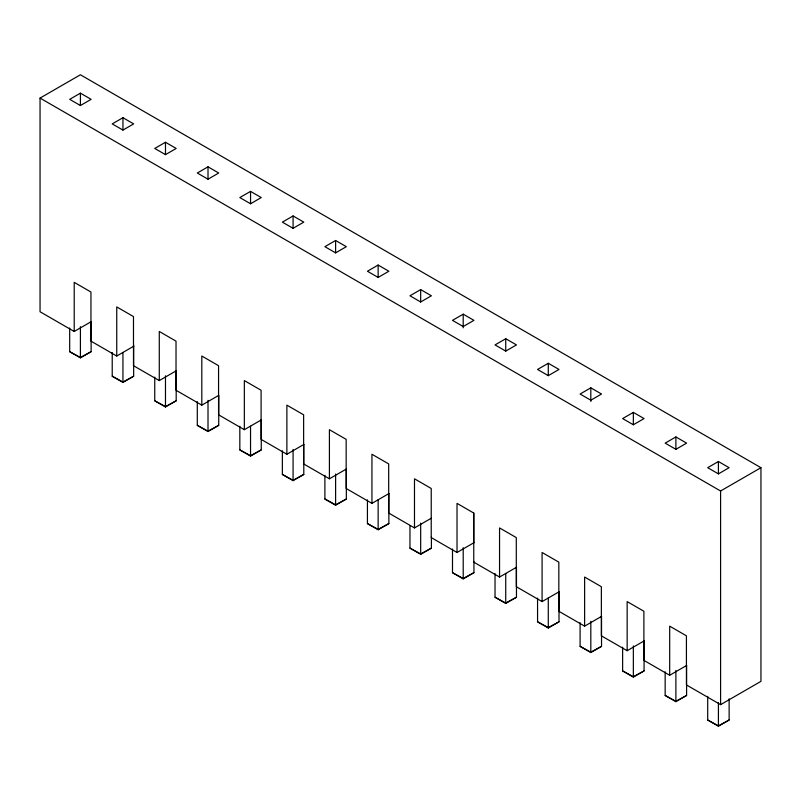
<?xml version="1.0" encoding="UTF-8"?>
<svg xmlns="http://www.w3.org/2000/svg" width="801" height="801" viewBox="0 0 801 801"><rect width="100%" height="100%" fill="white"/><g stroke="black" fill="none" stroke-linecap="round" stroke-linejoin="round"><path stroke-width="1.2" d="M473.761 542.818L473.761 513.04L457.021 503.368L457.021 552.48L474.012 542.667M91.204 321.662L74.213 331.474L40.05 311.749L40.05 98.082L80.41 74.783L760.95 467.694L760.95 681.361L720.59 704.66L686.427 684.935L686.427 635.824L669.686 626.152L669.686 675.263L686.677 665.451M80.41 93.156L69.687 99.344L80.41 105.532L91.124 99.344L80.41 93.156L80.41 105.552M122.943 117.707L112.22 123.895L122.943 130.082L133.657 123.895L122.943 117.707L122.943 130.112M165.477 142.268L154.753 148.455L165.477 154.643L176.19 148.455L165.477 142.268L165.477 154.673M208.01 166.818L197.296 173.006L208.01 179.194L218.723 173.006L208.01 166.818L208.01 179.224M250.543 191.379L239.829 197.567L250.543 203.754L261.256 197.567L250.543 191.379L250.543 203.784M293.076 215.94L282.363 222.127L293.076 228.315L303.789 222.127L293.076 215.94L293.076 228.335M69.687 327.979L69.687 351.679L80.41 357.867L91.124 351.679L91.124 321.742M74.213 331.474L74.213 282.353L90.954 292.025L90.954 341.136L116.746 356.024L133.737 346.222M335.609 240.49L324.896 246.678L335.609 252.866L346.332 246.678L335.609 240.49L335.609 252.896M112.22 352.53L112.22 376.24L122.943 382.427L133.657 376.24L133.657 345.051M116.746 356.024L116.746 306.913L133.487 316.585L133.487 365.697L159.279 380.585L176.27 370.773M378.142 265.051L367.429 271.239L378.142 277.426L388.865 271.239L378.142 265.051L378.142 277.456M154.753 377.091L154.753 400.79L165.477 406.978L176.19 400.79L176.19 370.853M159.279 380.585L159.279 331.474L176.02 341.136L176.02 390.257L201.812 405.146L218.803 395.334L218.723 425.351L208.01 431.539L197.296 425.351L197.296 401.641M420.675 289.602L409.962 295.789L420.675 301.977L431.399 295.789L420.675 289.602L420.675 302.007M201.812 405.146L201.812 356.024L218.563 365.697L218.563 414.808L244.345 429.696L261.336 419.884M463.208 314.162L452.495 320.35L463.208 326.538L473.932 320.35L463.208 314.162L463.208 327.809M239.829 426.202L239.829 449.902L250.543 456.089L261.256 449.902L261.256 419.964M244.345 429.696L244.345 380.585L261.096 390.257L261.096 439.369L286.878 454.257L303.869 444.445M505.741 338.723L495.028 344.911L505.741 351.098L516.465 344.911L505.741 338.723L505.741 351.118M282.363 450.763L282.363 474.462L293.076 480.65L303.789 474.462L303.789 444.525M286.878 454.257L286.878 405.146L303.629 414.808L303.629 463.919L329.411 478.808L346.402 469.006M548.284 363.274L537.561 369.461L548.284 375.649L558.998 369.461L548.284 363.274L548.284 375.679M324.896 475.313L324.896 499.023L335.609 505.211L346.332 499.023L346.332 469.076M329.411 478.808L329.411 429.696L346.162 439.369L346.162 488.48L371.944 503.368L388.946 493.556M590.818 387.834L580.094 394.022L590.818 400.21L601.531 394.022L590.818 387.834L590.818 401.471M367.429 499.874L367.429 523.574L378.142 529.761L388.865 523.574L388.865 493.636M371.944 503.368L371.944 454.257L388.695 463.919L388.695 513.04L414.487 527.929L431.228 518.257M633.351 412.385L622.627 418.573L633.351 424.76L644.064 418.573L633.351 412.385L633.351 424.79M409.962 525.676L409.962 548.134L420.675 554.322L431.399 548.134L431.399 536.9M675.884 436.945L665.16 443.133L675.884 449.321L686.597 443.133L675.884 436.945L675.884 449.351M452.495 548.985L452.495 572.685L463.208 578.873L473.932 572.685L473.932 561.461M473.761 513.04L473.761 562.152L499.554 577.04L516.545 567.228M718.417 461.506L707.704 467.694L718.417 473.882L729.13 467.694L718.417 461.506L718.417 473.902M495.028 573.546L495.028 597.246L505.741 603.433L516.465 597.246L516.465 567.308M40.05 98.082L720.59 490.993L760.95 467.694M499.554 577.04L499.554 527.929L516.295 537.591L516.295 586.702L542.087 601.591L559.078 591.789M537.561 598.097L537.561 621.806L548.284 627.994L558.998 621.806L558.998 591.859M542.087 601.591L542.087 552.48L558.828 562.152L558.828 611.263L584.62 626.152L601.611 616.339M580.094 622.657L580.094 646.357L590.818 652.545L601.531 646.357L601.531 616.42M584.62 626.152L584.62 577.04L601.361 586.702L601.361 635.824L627.153 650.712L644.144 640.9M622.627 647.218L622.627 670.918L633.351 677.105L644.064 670.918L644.064 640.98M665.16 671.769L665.16 695.468L675.884 701.656L686.597 695.468L686.597 665.531M707.704 696.329L707.704 720.029L718.417 726.217L729.13 720.029L729.13 698.822M91.124 351.679L80.41 357.476L69.687 351.679M133.657 376.24L122.943 382.037L112.22 376.24M166.548 406.017L176.19 400.79M218.723 425.351L208.01 431.148L197.296 425.351M261.256 449.902L250.543 455.709L239.829 449.902M303.789 474.462L293.076 480.26L282.363 474.462M346.332 499.023L335.609 504.82L324.896 499.023M388.865 523.574L378.142 529.381L367.429 523.574M420.675 553.932L431.399 548.134M473.932 572.685L463.208 578.492L452.495 572.685M516.465 597.246L505.741 603.043L495.028 597.246M558.998 621.806L548.284 627.604L537.561 621.806M601.531 646.357L590.818 652.164L580.094 646.357M634.422 676.134L644.064 670.918M676.955 700.695L686.597 695.468M729.13 720.029L718.417 725.826L707.704 720.029M154.753 400.79L165.477 406.598M409.962 548.134L419.604 553.351M622.627 670.918L632.279 676.134M665.16 695.468L675.884 701.275M457.021 552.48L431.228 537.591L431.228 488.48L414.487 478.808L414.487 527.929M669.686 675.263L643.894 660.374L643.894 611.263L627.153 601.591L627.153 650.712M720.59 490.993L720.59 704.66M718.417 702.517L718.417 726.217M675.884 670.477L675.884 701.656M633.351 645.916L633.351 677.105M590.818 621.356L590.818 652.545M548.284 598.047L548.284 627.994M505.741 573.496L505.741 603.433M463.208 547.694L463.208 578.873M420.675 523.133L420.675 554.322M378.142 499.824L378.142 529.761M335.609 474.022L335.609 505.211M293.076 449.461L293.076 480.65M250.543 426.152L250.543 456.089M208.01 400.35L208.01 431.539M165.477 375.789L165.477 406.978M122.943 352.48L122.943 382.427M80.41 326.678L80.41 357.867"/></g></svg>
